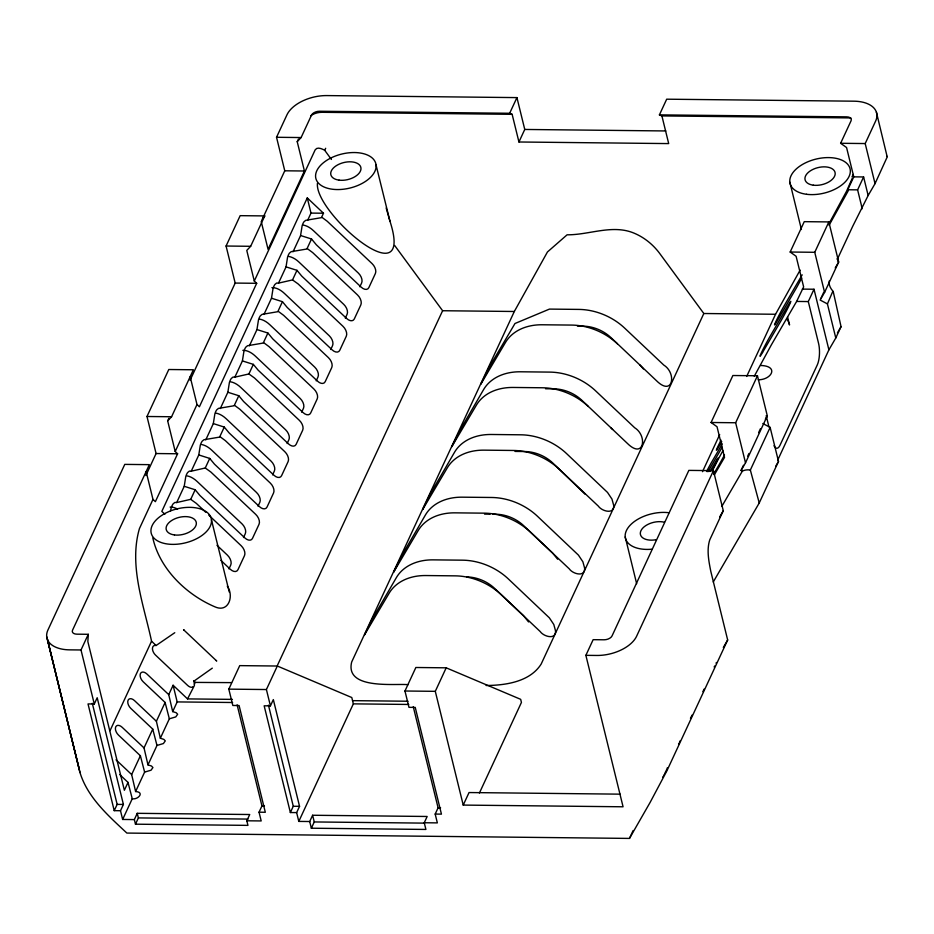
<?xml version="1.0" encoding="UTF-8"?>
<svg xmlns="http://www.w3.org/2000/svg" width="934" height="934" viewBox="0 0 934 934"><rect width="100%" height="100%" fill="white"/><g stroke="black" fill="none" stroke-linecap="round" stroke-linejoin="round"><path stroke-width="1.4" d="M88.286 634.303L81.013 649.971L69.595 649.854A32.678 18.505 -13.8 0 1 47.961 629.936L124.771 464.385L149.347 464.653L72.537 630.193A6.538 3.701 -13.8 0 0 76.868 634.174L88.286 634.303L87.854 641.623L124.374 790.269L128.016 782.4L119.68 774.519M198.779 454.951L200.308 445.261A16.135 5.499 -89.4 0 1 202.199 441.175L203.927 439.751L220.389 436.96L225.409 440.685L270.265 483.041A7.846 4.728 55.6 0 1 273.58 492.93L267.042 507.045A7.846 4.728 55.5 0 1 259.36 506.555L214.505 464.186L209.718 458.419L198.79 454.951L191.237 471.203L189.38 471.098L187.652 472.522A16.135 5.499 -89.4 0 0 185.761 476.609L184.232 486.299L176.689 502.539L174.845 502.445L173.117 503.87A16.135 5.499 -89.4 0 0 171.214 507.956L170.513 510.793M213.326 423.604L214.855 413.914A16.135 5.499 -89.4 0 1 216.746 409.828L218.474 408.403L234.924 405.613L239.956 409.337L284.812 451.694A7.846 4.728 55.6 0 1 288.127 461.583L281.578 475.698A7.846 4.74 55.5 0 1 273.907 475.208L229.052 432.851L224.265 427.072L213.337 423.604L205.784 439.856M220.331 408.508L227.861 392.257L229.39 382.566A16.135 5.499 -89.4 0 1 231.293 378.48L233.021 377.067L234.866 377.161L242.408 360.909L243.937 351.219A16.135 5.499 -89.4 0 1 245.829 347.133L247.557 345.72L264.018 342.918L269.039 346.642L313.906 389.011A7.846 4.74 55.6 0 1 317.21 398.9L310.672 413.003A7.846 4.728 55.5 0 1 302.99 412.513L258.134 370.156L253.347 364.377L242.42 360.921M256.955 329.562L258.485 319.872A16.135 5.499 -89.4 0 1 260.376 315.797L262.104 314.373L278.565 311.571L283.586 315.295L328.441 357.664A7.846 4.74 55.6 0 1 331.757 367.552L325.207 381.656A7.846 4.728 55.5 0 1 317.537 381.165L272.681 338.808L267.895 333.029L256.967 329.574L249.413 345.813M286.038 266.867L287.567 257.177A16.135 5.499 -89.4 0 1 289.47 253.102L291.186 251.678L307.648 248.876L312.68 252.6L357.535 294.969A7.846 4.74 55.6 0 1 360.851 304.858L354.301 318.961A7.846 4.728 55.5 0 1 346.631 318.471L301.764 276.114L296.977 270.335L286.061 266.879L278.507 283.119L276.651 283.025L274.923 284.45A16.135 5.499 -89.4 0 0 273.032 288.524L271.502 298.215L263.96 314.466M300.585 235.52L302.114 225.841A16.135 5.499 -89.4 0 1 304.005 221.755L305.733 220.331L322.195 217.529L327.215 221.253L372.082 263.622A7.846 4.74 55.6 0 1 375.386 273.51L368.848 287.614A7.846 4.728 55.5 0 1 361.166 287.123L316.311 244.766L311.524 238.987L300.596 235.531L293.043 251.771M876.396 112.173L887.218 156.947L875.041 183.636L868.153 195.486L852.684 226.343L837.296 259.395M376.063 165.014A30.88 17.489 -13.8 0 1 332.341 189.228A30.88 17.489 -13.8 0 1 329.118 158.92A30.88 17.489 -13.8 0 1 376.063 165.014L389.922 221.078C415.607 300.094 313.882 212.333 317.455 183.216M679.917 741.024L679.613 741.794M667.261 768.437L667.32 767.783M691.709 715.771L691.977 715.152M145.879 475.546L156.083 453.539L146.988 416.494L168.785 369.514L193.373 369.771L171.576 416.751L167.676 420.884L175.207 451.507L177.6 453.772L155.371 501.663L152.978 499.398L146.148 471.565M190.081 380.29L235.181 283.072L226.075 246.027L240.166 215.661L264.754 215.917L250.662 246.296L246.774 250.429L254.293 281.041L256.687 283.306L199.397 406.78L197.004 404.527L190.162 376.694M261.73 220.424L284.765 170.794L276.534 137.286L286.948 114.847A32.678 18.505 -13.8 0 1 326.76 95.583L516.934 97.603L524.756 129.452L518.942 141.991L668.697 143.591L661.902 115.921L659.416 114.87L666.689 99.191L853.98 101.187A32.678 18.505 -13.8 0 1 875.613 121.105L865.199 143.556L875.041 183.636M167.676 420.884L168.891 418.28M261.205 221.451L268.07 249.366L304.426 171.004L297.222 141.688L298.448 139.049M297.222 141.688L301.11 137.555L311.524 115.104A6.538 3.701 -13.8 0 1 319.498 111.251L509.66 113.271L512.136 114.322L518.942 141.991M152.978 499.398L139.446 528.562C128.612 565.724 143.871 605.092 151.553 641.203L156.106 645.499L174.775 632.703M175.207 451.507L197.004 404.527M254.293 281.041L315.167 149.86C317.256 146.463 322.043 148.891 324.658 150.234L331.418 159.445M321.623 217.225L323.479 213.221L307.274 197.915L161.827 511.377L164.874 514.249M307.59 220.424L310.999 213.092L307.274 197.915M120.498 810.724L114.228 810.654L88.018 703.932L94.287 704.002L97.194 697.733L123.405 804.454L120.498 810.724L122.646 819.457L134.344 819.585L137.251 813.316L249.728 814.518L246.821 820.788L247.954 825.376L135.477 824.185L134.344 819.585M176.713 502.539L190.723 499.34L195.171 489.766L184.243 486.299M191.26 471.191L205.27 467.992L209.718 458.419M219.817 436.657L224.265 427.072M234.352 405.309L238.8 395.724L227.884 392.268M234.889 377.149L248.899 373.962L253.347 364.377M263.446 342.615L267.895 333.029M277.993 311.267L282.43 301.682L271.514 298.226M278.519 283.119L292.529 279.92L296.977 270.335M307.076 248.572L311.524 238.987M110.049 730.657L151.553 641.203M114.228 810.654L117.147 804.384L92.303 703.279M135.605 791.53L131.659 774.566L140.38 755.758L118.49 735.081A6.538 3.946 55.6 0 1 115.734 726.839A6.538 3.946 55.6 0 1 122.12 727.247L144.023 747.924L147.969 764.888L151.483 766.02L152.919 767.55L151.039 770.211L144.618 772.103L135.605 791.53C145.004 792.067 137.963 799.994 132.254 798.745L122.646 819.457M144.023 747.924L152.744 729.115L130.853 708.439A6.538 3.946 55.6 0 1 128.086 700.196A6.538 3.946 55.6 0 1 134.484 700.593L156.387 721.27L160.333 738.245L163.835 739.378L165.283 740.895L163.403 743.557L156.982 745.449L147.969 764.888M156.387 721.27L165.108 702.461L143.217 681.797A6.538 3.946 55.6 0 1 140.45 673.554A6.538 3.946 55.6 0 1 146.848 673.951L168.739 694.627L172.685 711.603L176.199 712.724L177.647 714.253L175.767 716.915L169.346 718.806L160.333 738.245M168.739 694.627L173.094 685.252L187.536 698.901L232.426 699.379M228.958 568.899L230.745 565.058A7.846 4.74 55.6 0 0 227.429 555.17L217.003 545.316M243.505 537.552L245.292 533.711A7.846 4.74 55.6 0 0 241.976 523.822L197.121 481.454A19.614 11.838 55.6 0 0 187.01 475.873M258.041 506.216L259.827 502.364A7.846 4.74 55.6 0 0 256.523 492.475L211.656 450.118A19.614 11.838 55.6 0 0 201.557 444.526M272.588 474.869L274.374 471.016A7.846 4.728 55.6 0 0 271.058 461.127L226.203 418.771A19.614 11.838 55.6 0 0 216.104 413.178M287.135 443.522L288.921 439.669A7.846 4.728 55.6 0 0 285.606 429.78L240.75 387.423A19.614 11.838 55.6 0 0 230.651 381.831M301.682 412.174L303.468 408.321A7.846 4.74 55.6 0 0 300.153 398.433L255.297 356.076A19.614 11.838 55.6 0 0 242.828 350.343M316.217 380.827L318.004 376.974A7.846 4.74 55.6 0 0 314.7 367.085L269.833 324.728A19.614 11.838 55.6 0 0 259.734 319.136M330.764 349.479L332.551 345.638A7.846 4.74 55.6 0 0 329.235 335.738L284.38 293.381A19.614 11.838 55.6 0 0 271.911 287.649M345.311 318.132L347.098 314.291A7.846 4.74 55.6 0 0 343.782 304.402L298.927 262.034A19.614 11.838 55.6 0 0 288.816 256.453M359.859 286.785L361.645 282.944A7.846 4.74 55.6 0 0 358.329 273.055L313.474 230.686A19.614 11.838 55.6 0 0 303.363 225.106M172.685 711.603L177.18 701.913L173.094 685.252M187.536 698.901L194.389 685.544L194.365 684.202A6.538 3.946 55.6 0 0 193.77 681.26L212.31 668.149M194.365 684.19L195.183 682.404L231.504 682.626M135.477 824.185L138.384 817.915L137.251 813.316M246.821 820.788L261.193 820.939L259.045 812.195L265.314 812.265L239.092 705.544L232.835 705.474L228.818 689.14L239.723 665.627L277.316 666.024L351.791 697.535L353.344 703.862L298.798 821.406L309.703 821.523L312.61 815.254L427.165 816.479L424.258 822.749L425.904 829.439L311.349 828.213L309.703 821.523M509.66 113.271L516.934 97.603M270.416 705.87L273.335 699.601L299.545 806.334L296.638 812.592L290.369 812.533L264.159 705.812L270.416 705.87L266.412 689.537L277.316 666.024M394.638 245.455L442.611 310.73L277.561 665.066M259.045 812.195L261.952 805.925L237.119 704.82M800.123 270.089L775.535 314.268L703.827 313.509L659.474 253.161C652.481 243.867 643.047 236.454 632.12 232.379C610.999 224.709 588.607 235.006 567.101 234.808L547.452 251.97L514.319 311.489L351.674 662.019C344.728 689.946 394.708 683.384 408.076 684.669M290.369 812.533L293.276 806.264L268.443 705.158M311.349 828.213L314.256 821.943L312.61 815.254M424.258 822.749L437.346 822.889L435.186 814.074L441.443 814.133L415.233 707.412L408.975 707.342L404.959 691.008L415.863 667.495L446.195 667.822L520.67 699.332L521.429 702.45L479.411 793.024M79.974 772.523L47.529 639.778L79.974 772.523C87.633 797.601 108.356 815.767 126.872 833.07L629.481 838.417L650.099 802.458L666.841 770.935L727.668 639.988L710.762 571.188C708.778 561.042 706.524 550.009 709.747 539.887L723.278 510.735L713.436 470.654L688.848 470.386L612.039 635.937A6.538 3.701 -13.8 0 1 604.076 639.79L593.148 639.673L585.875 655.341L623.071 806.789L463.229 805.085L435.291 691.335L446.195 667.822M435.186 814.074L438.093 807.805L413.26 706.699M463.229 805.085L469.043 792.546L620.164 794.157M703.827 313.509L541.183 664.039C529.94 681.89 505.527 685.358 486.1 685.498M714.358 474.846L724.539 457.356L717.02 426.733L711.078 422.495L732.875 375.515L757.451 375.772L767.304 415.852L745.507 462.844L741.047 470.502L742.705 470.981A15.691 10.344 30.2 0 1 750.352 470.024L770.13 427.387L762.844 423.522M754.263 376.239L771.402 344.786L796.62 301.437L803.637 286.89L796.107 256.266L790.164 252.028L804.256 221.662L828.843 221.918L838.685 261.999L824.594 292.377L820.134 300.048L827.419 303.9L835.79 337.98L828.902 349.83L777.695 460.17M829.065 225.316L848.095 191.061L847.78 189.754L853.769 176.853L846.566 147.525L840.623 143.287L851.037 120.848A6.538 3.701 -13.8 0 0 846.706 116.855L659.416 114.87M702.496 471.682L719.682 434.637M746.686 376.437L775.535 314.268M713.436 470.654L636.626 636.194A32.678 18.517 -13.8 0 1 596.803 655.458L585.875 655.341M745.507 462.844L735.653 422.752L757.451 375.772M824.594 292.377L814.752 252.297L828.843 221.918M861.872 209.018A11.406 3.888 -89.4 0 0 861.23 204.581L857.61 189.859L863.6 176.958L853.769 176.853M773.982 445.74A15.528 5.289 -89.4 0 0 780.042 445.179L817.262 364.961A15.528 5.289 -89.4 0 0 818.534 343.233L808.295 301.565L814.016 289.236L802.341 289.108M741.047 470.502L743.464 465.284M747.702 456.142L748.916 453.539M758.606 432.652L760.416 428.741M820.729 298.752L823.741 292.272M827.419 303.9L832.894 291.128A15.691 10.344 30.2 0 1 829.205 281.064M713.261 581.975L759.237 502.982L778.501 461.454L770.13 427.387M835.79 337.98L841.044 326.655L833.198 291.455M629.481 838.417L633.147 830.513M324.658 150.234L325.686 148.284M716.074 663.222L716.425 662.475M703.711 689.864L704.061 689.117M666.981 769.056L664.704 773.574M691.347 716.506L690.459 718.293M678.574 744.013L678.983 743.16M702.823 691.65L703.29 690.716M714.148 666.993L714.685 665.989M663.642 775.535L664.167 774.578M851.995 176.876L853.372 174.424M829.205 223.284L846.519 191.318L852.252 178.301M662.685 777.216L663.14 776.423M802.178 274.841L784.35 305.476A13.076 0.595 -62.1 0 0 775.769 321.821A13.076 0.595 -62.1 0 0 777.088 321.144L795.616 289.295A13.076 0.595 -62.1 0 0 801.711 278.028M762.529 352.503L781.081 320.642A13.076 0.607 -62.1 0 0 789.662 304.309A13.076 0.607 -62.1 0 0 788.354 304.963L769.803 336.824A13.076 0.595 -62.1 0 0 761.233 353.145A13.076 0.595 -62.1 0 0 762.529 352.515M721.76 441.642L718.9 446.534A13.076 0.595 -62.1 0 1 716.518 449.709A13.076 0.595 -62.1 0 1 721.083 440.171M722.332 443.837L711.626 462.213A13.076 0.595 -62.1 0 0 706.548 471.518M707.925 471.752L722.192 447.246M709.922 471.507L715.631 461.7M713.669 474.075L718.643 465.529A20.922 0.957 -62.1 0 0 724.515 454.928M835.241 267.93L838.685 261.999M765.39 419.144L767.304 415.852M721.865 506.31L742.32 471.18M719.659 516.946L723.278 510.735M837.401 332.924L841.044 326.655M775.745 466.194L778.501 461.454M723.325 647.449L727.668 639.988M837.529 261.123L837.985 260.446M262.804 217.984L264.754 215.917M193.105 686.899L193.128 686.887A6.538 3.946 55.6 0 1 187.617 685.404L155.581 655.143A6.538 3.946 55.5 0 1 152.464 648.511A6.538 3.946 55.5 0 1 155.85 645.452L156.106 645.499M758.233 379.776C771.624 379.904 779.376 365.93 760.58 365.474M512.136 114.322L321.973 112.302A11.768 6.666 -13.8 0 0 310.753 115.723M661.902 115.921L849.193 117.906A11.768 6.666 -13.8 0 1 850.874 118.011M524.756 129.452L665.79 130.958M276.534 137.286L301.11 137.555M840.623 143.287L865.199 143.556M284.765 170.794L304.426 171.004M847.78 189.754L857.61 189.859M310.999 213.092L323.479 213.221M226.075 246.027L250.662 246.296M790.164 252.028L814.752 252.297M235.181 283.072L256.687 283.306M796.62 301.437L808.295 301.565M442.611 310.73L514.319 311.489M577.41 326.094L583.014 326.153A32.678 24.529 24.9 0 1 610.929 337.571L656.544 380.768C672.959 397.008 676.881 373.203 663.817 365.101L624.683 328.138A53.6 40.22 24.9 0 0 578.905 309.411L549.449 309.096L514.984 323.503L490.42 365.182L480.858 384.096L505.387 342.626A53.6 40.22 24.9 0 1 542.175 324.775L571.631 325.079A53.6 40.22 24.9 0 1 617.409 343.817M545.514 388.754L553.932 388.848A32.678 24.529 24.9 0 1 581.835 400.266L627.45 443.463C643.876 459.703 647.799 435.898 634.723 427.795L595.588 390.832A53.6 40.22 24.9 0 0 549.822 372.106L520.355 371.79A53.6 40.22 24.9 0 0 483.567 389.641L460.147 429.979L451.764 446.779L476.293 405.321A53.6 40.22 24.9 0 1 513.081 387.458L542.549 387.773A53.6 40.22 24.9 0 1 588.315 406.512M146.988 416.494L171.576 416.751M711.078 422.495L735.653 422.752M515.019 451.426L524.838 451.531A32.678 24.529 24.9 0 1 552.753 462.96L585.233 494.308M156.083 453.539L177.6 453.772M484.536 514.109L490.14 514.167M492.954 514.202L495.756 514.225A32.678 24.529 24.9 0 1 523.659 525.644L552.543 552.916L557.645 559.244M228.818 689.14L266.412 689.537M404.959 691.008L435.291 691.335M352.55 700.652L407.971 701.236M177.18 701.913L232.601 702.508M353.344 703.862L408.765 704.458M117.147 804.384L123.405 804.454M261.952 805.925L264.462 805.96M293.276 806.264L299.545 806.334M438.093 807.805L440.603 807.828M138.384 817.915L247.977 819.083M314.256 821.943L424.456 823.123M886.658 156.375L887.3 156.515M292.529 279.92L298.133 283.948L342.988 326.316A7.846 4.74 55.6 0 1 346.304 336.205L339.754 350.308A7.846 4.728 55.5 0 1 332.084 349.818L287.228 307.461L282.43 301.682M248.899 373.962L254.503 377.99L299.359 420.347A7.846 4.74 55.6 0 1 302.674 430.235L296.125 444.351A7.846 4.728 55.5 0 1 288.454 443.86L243.587 401.503L238.8 395.724M205.27 467.992L210.862 472.032L255.729 514.389A7.846 4.74 55.6 0 1 259.033 524.278L252.495 538.381A7.846 4.728 55.5 0 1 244.825 537.902L199.958 495.534L195.171 489.766M190.723 499.34L196.327 503.379L205.713 512.241M184.138 630.216L183.566 629.714L216.723 661.038L216.174 660.478M208.842 515.194L241.182 545.736A7.846 4.74 55.6 0 1 244.498 555.625L237.948 569.728A7.846 4.728 55.5 0 1 230.278 569.25L220.879 560.377M193.642 680.944L195.183 682.404M116.014 759.797L131.659 774.566M639.802 364.844L643.409 368.93M610.719 427.538L612.599 429.488M528.551 621.939L523.46 615.611L494.576 588.338A32.678 24.529 24.9 0 0 466.661 576.92M169.346 718.806L165.108 702.461M156.982 745.449L152.744 729.115M144.618 772.103L140.38 755.758M132.254 798.745L128.016 782.4M750.341 470.024L759.237 502.982M227.289 586.167C234.2 595.787 228.748 613.194 214.843 606.796C186.298 594.608 159.772 569.016 152.837 538.019M386.174 208.013L389.922 221.078M211.446 519.818A30.88 17.489 -13.8 0 1 167.723 544.043A30.88 17.489 -13.8 0 1 164.501 513.723A30.88 17.489 -13.8 0 1 211.446 519.818L229.274 592.063M863.6 176.958L868.153 195.486M814.016 289.236L828.902 349.83M787.572 316.988L789.534 324.985A15.528 5.289 -89.4 0 0 786.556 319.171M766.195 415.665L768.927 426.78M296.638 812.592L298.798 821.406M81.013 649.971L94.287 704.002M46.7 636.649L79.378 769.686M789.837 182.142L801.419 229.519M625.22 536.945L636.661 583.715M170.105 507.069A19.614 11.838 55.6 0 1 177.542 509.077M652.025 549.192A30.88 17.489 -13.8 0 1 626.399 530.594A30.88 17.489 -13.8 0 1 668.942 512.731M656.369 539.654A15.434 8.745 -13.8 0 1 640.922 530.757A15.434 8.745 -13.8 0 1 664.436 522.258M838.067 260.317A11.406 3.888 -89.4 0 1 837.226 258.449M715.642 461.665A13.076 0.607 -62.1 0 1 717.872 458.874A13.076 0.607 -62.1 0 1 712.385 470.082M712.187 471.121A20.922 0.957 -62.1 0 1 722.904 450.783M555.567 630.94C556.034 640.199 543.565 636.544 540.191 631.536L501.056 594.584A53.6 40.22 24.9 0 0 455.278 575.858L425.822 575.542A53.6 40.22 24.9 0 0 389.034 593.394L364.505 634.863L372.888 618.051L396.308 577.714A53.6 40.22 24.9 0 1 433.096 559.863L462.552 560.178A53.6 40.22 24.9 0 1 508.329 578.917L549.344 617.818L553.792 624.484L555.567 630.94M584.661 568.246C585.081 577.539 572.635 573.908 569.273 568.853L530.138 531.89A53.6 40.22 24.9 0 0 484.372 513.163L454.905 512.848A53.6 40.22 24.9 0 0 418.117 530.699L393.658 572.157L401.97 555.368L425.39 515.031A53.6 40.22 24.9 0 1 462.178 497.18L491.646 497.483A53.6 40.22 24.9 0 1 537.412 516.222L578.438 555.123L582.886 561.789L584.661 568.246M613.743 505.563C614.198 514.821 601.741 511.167 598.367 506.158L559.232 469.195A53.6 40.22 24.9 0 0 513.455 450.468L483.999 450.153A53.6 40.22 24.9 0 0 447.211 468.004L422.682 509.485L431.064 492.673L454.484 452.336A53.6 40.22 24.9 0 1 491.272 434.485L520.728 434.8A53.6 40.22 24.9 0 1 566.506 453.527L607.52 492.44L611.968 499.095L613.743 505.563M174.471 534.948A15.434 8.745 -13.8 0 0 196.327 522.842A15.434 8.745 -13.8 0 0 172.86 519.794A15.434 8.745 -13.8 0 0 174.471 534.948M806.556 194.284A30.88 17.489 -13.8 0 0 850.279 170.058A30.88 17.489 -13.8 0 0 803.345 163.964A30.88 17.489 -13.8 0 0 806.556 194.284M813.316 185.189A15.434 8.745 -13.8 0 0 835.171 173.082A15.434 8.745 -13.8 0 0 811.704 170.035A15.434 8.745 -13.8 0 0 813.316 185.189M339.089 180.145A15.434 8.745 -13.8 0 0 360.956 168.038A15.434 8.745 -13.8 0 0 337.478 164.991A15.434 8.745 -13.8 0 0 339.089 180.145"/></g></svg>
